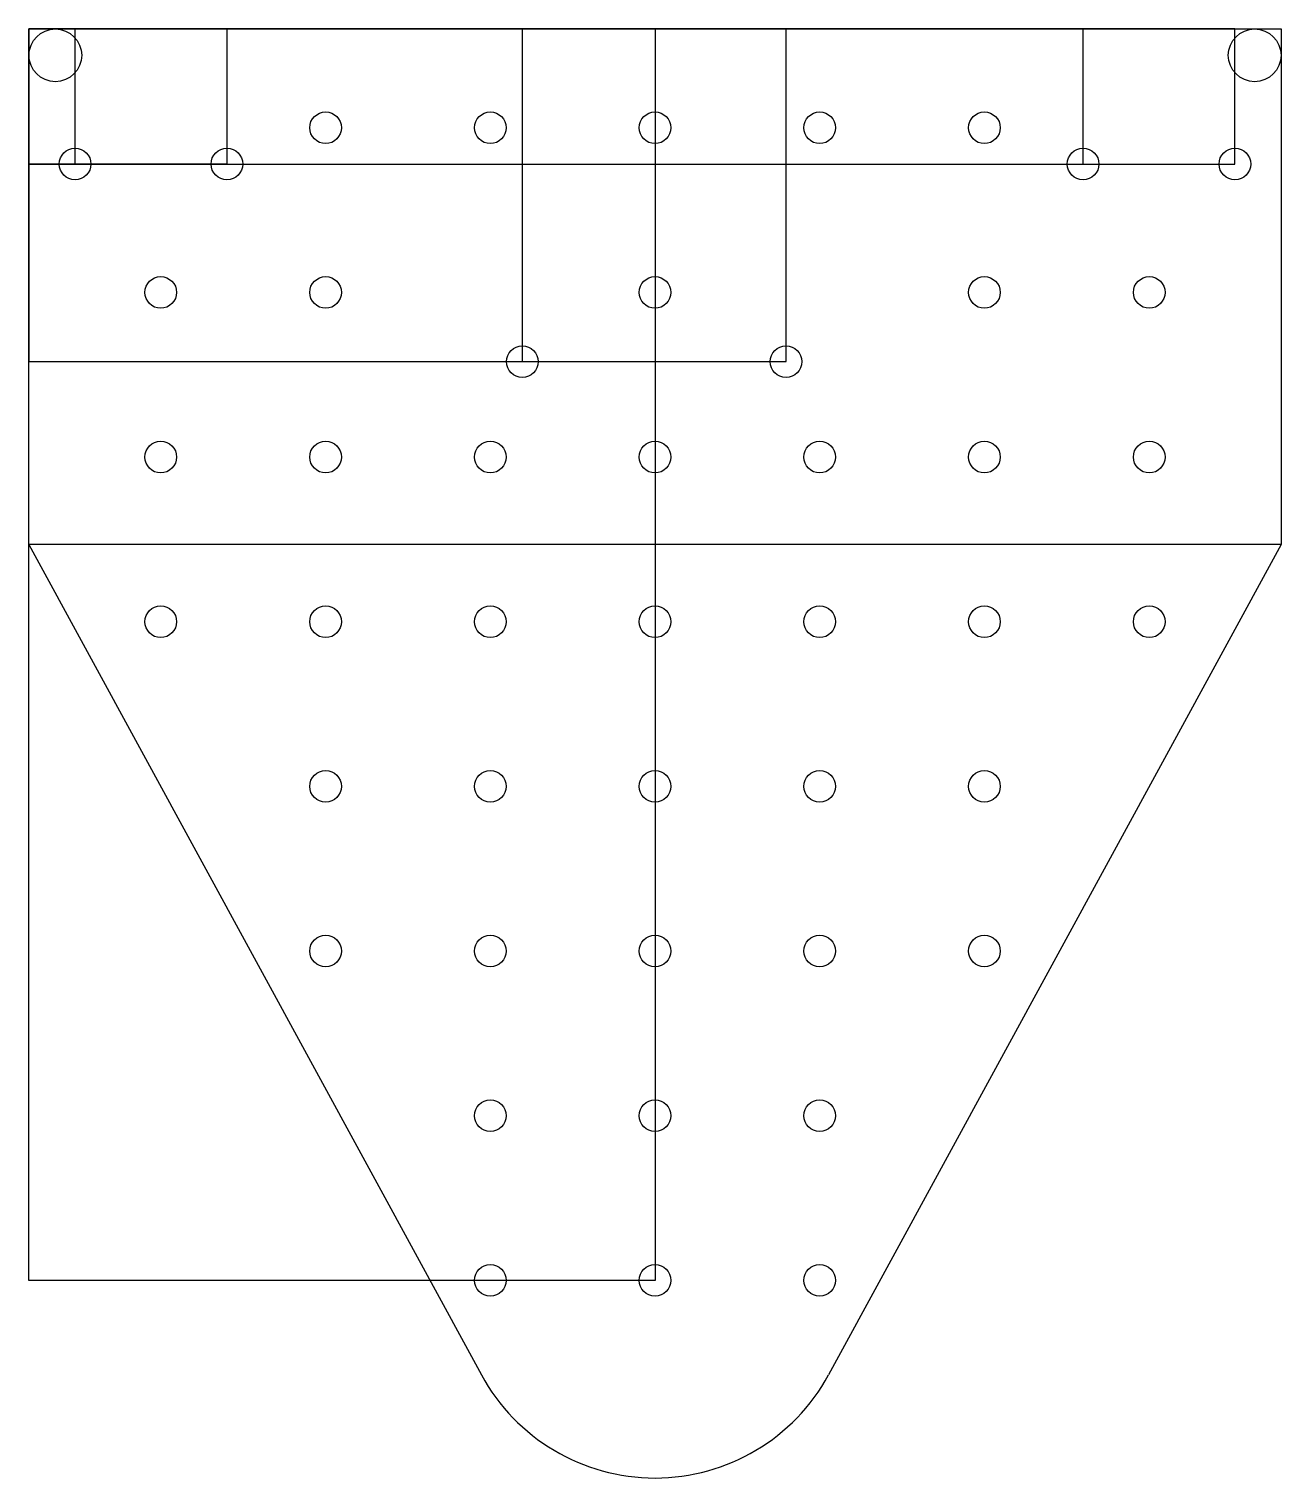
# Model space of a CAD drawing. Header units: millimetres. Extents: x 0 to 190, y -220 to 0.
import ezdxf

# ---------------------------------------------------------------- set-up
doc = ezdxf.new("R2010")
doc.units = ezdxf.units.MM
doc.layers.get('0').update_dxf_attribs({"linetype": 'CONTINUOUS'})

msp = doc.modelspace()

# ---------------------------------------------------------------- linework, layer by layer
for p, q in [((0, 0), (190, 0)), ((0, -190), (0, 0)), ((0, 0), (30.03, 0)), ((0, -20.5), (0, 0)), ((0, 0), (95, 0)), ((0, -190), (0, 0)), ((0, 0), (190, 0)), ((0, -78.28), (0, 0)), ((30.03, 0), (30.03, -20.5)), ((190, 0), (190, -78.28)), ((190, 0), (190, -78.28)), ((95, 0), (95, -190)), ((30.03, -20.5), (0, -20.5)), ((190, -78.28), (0, -78.28)), ((0, -78.28), (68.65, -204.35)), ((190, -78.28), (121.35, -204.35)), ((95, -190), (0, -190))]:
    msp.add_line(p, q)
for points in [[(7, 0), (0, 0), (0, -20.5), (7, -20.5)], [(159.97, 0), (0, 0), (0, -20.5), (159.97, -20.5)], [(183, 0), (0, 0), (0, -20.5), (183, -20.5)], [(74.88, 0), (0, 0), (0, -50.5), (74.88, -50.5)], [(114.88, 0), (0, 0), (0, -50.5), (114.88, -50.5)]]:
    msp.add_lwpolyline(points, close=True)
for centre, radius in [((4, -4), 4), ((186, -4), 4), ((45, -15), 2.4), ((70, -15), 2.4), ((95, -15), 2.4), ((120, -15), 2.4), ((145, -15), 2.4), ((7, -20.5), 2.4), ((30.03, -20.5), 2.4), ((159.97, -20.5), 2.4), ((183, -20.5), 2.4), ((20, -40), 2.4), ((45, -40), 2.4), ((95, -40), 2.4), ((145, -40), 2.4), ((170, -40), 2.4), ((74.88, -50.5), 2.4), ((114.88, -50.5), 2.4), ((20, -65), 2.4), ((45, -65), 2.4), ((70, -65), 2.4), ((95, -65), 2.4), ((120, -65), 2.4), ((145, -65), 2.4), ((170, -65), 2.4), ((20, -90), 2.4), ((45, -90), 2.4), ((70, -90), 2.4), ((95, -90), 2.4), ((120, -90), 2.4), ((145, -90), 2.4), ((170, -90), 2.4), ((45, -115), 2.4), ((70, -115), 2.4), ((95, -115), 2.4), ((120, -115), 2.4), ((145, -115), 2.4), ((45, -140), 2.4), ((70, -140), 2.4), ((95, -140), 2.4), ((120, -140), 2.4), ((145, -140), 2.4), ((70, -165), 2.4), ((95, -165), 2.4), ((120, -165), 2.4), ((70, -190), 2.4), ((95, -190), 2.4), ((95, -190), 2.4), ((120, -190), 2.4)]:
    msp.add_circle(centre, radius)
msp.add_arc((95, -190), 30, 208.5716, 331.4284)

doc.saveas('drawing.dxf')
